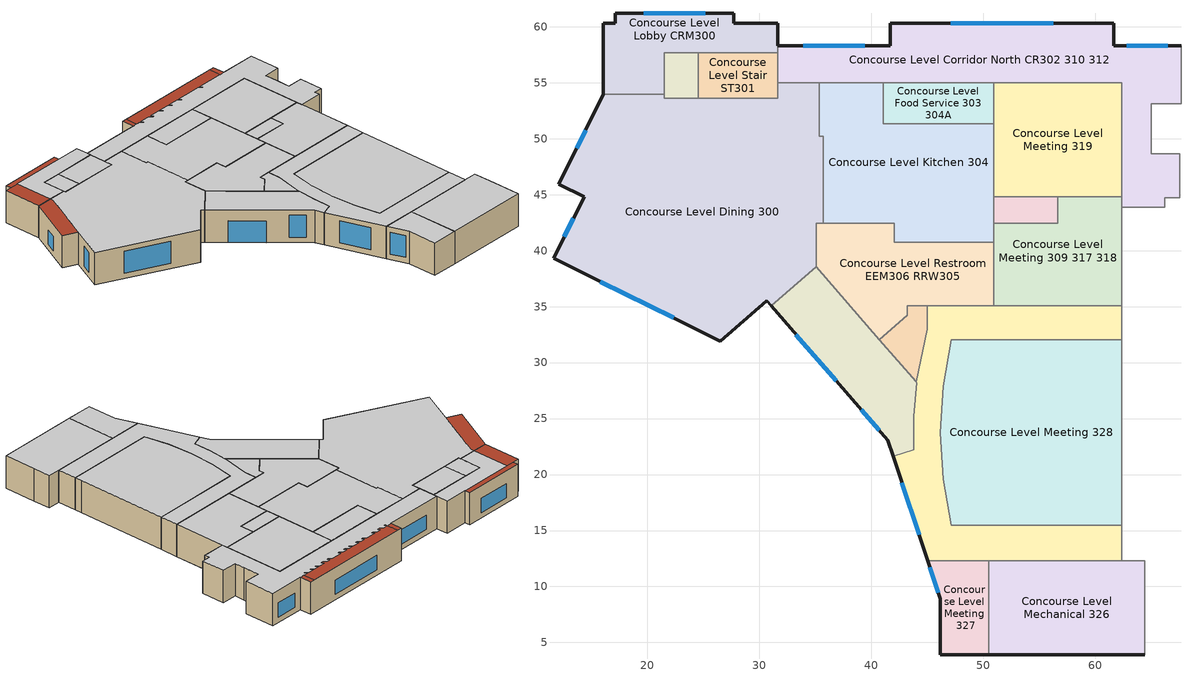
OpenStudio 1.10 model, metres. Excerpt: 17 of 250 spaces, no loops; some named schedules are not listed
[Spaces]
Concourse Level Meeting 327
 floor adiabatic (Interior Floor): 50.52,12.28 50.52,3.9 46.18,3.9 46.18,8.89 45.06,12.28 z13.69
 wall outside: 45.06,12.28 46.18,8.89 46.18,3.9 50.52,3.9 z13.69:19.18
 wall to Concourse Level Corridor CR329: 50.52,12.28 45.06,12.28 z13.69:19.18
 wall to Concourse Level Mechanical 326: 50.52,3.9 50.52,12.28 z13.69:19.18
 window (NE_Ops Proposed Glazing - U-0.42/SHGC-0.27/VLT-0.65): 45.24,11.74 46,9.43 z14.61:18.34
 ceiling adiabatic (Interior Ceiling): 50.52,3.9 50.52,12.28 45.06,12.28 46.18,8.89 46.18,3.9 z19.18
Concourse Level Mechanical 326
 floor adiabatic (Interior Floor): 64.45,12.28 64.45,3.9 50.52,3.9 50.52,12.28 z13.69
 wall outside: 50.52,3.9 64.45,3.9 z13.69:19.18
 wall to Concourse Level Corridor CR329: 62.38,12.28 50.52,12.28 z13.69:19.18
 wall to Concourse Level Lobby CR324: 64.45,9.4 64.45,12.28 62.38,12.28 z13.69:19.18
 wall to Concourse Level Electrical 325: 64.45,3.9 64.45,9.4 z13.69:19.18
 ceiling adiabatic (Interior Ceiling): 64.45,3.9 64.45,12.28 50.52,12.28 50.52,3.9 z19.18
Concourse Level Corridor CR329
 floor adiabatic (Interior Floor): 62.38,35.09 62.38,32.05 47.16,32.05 46.44,27.9 46.19,23.75 46.44,19.6 47.16,15.45 62.38,15.45 62.38,12.28 45.06,12.28 41.97,21.62 43.82,22.23 43.82,25.23 44.07,28.22 44.02,28.28 45.03,32.98 45.03,35.09 z13.69
 wall outside: 41.97,21.62 45.06,12.28 z13.69:19.18
 wall to Concourse Level Restroom EEM306 RRW305: 50.95,35.09 45.03,35.09 z13.69:19.18
 wall to Concourse Level Meeting 309 317 318: 62.38,35.09 50.95,35.09 z13.69:19.18
 wall to Concourse Level Corridor East: 62.38,32.05 62.38,35.09 z13.69:19.18
 wall to Concourse Level Meeting 328: 62.38,15.45 47.16,15.45 46.44,19.6 46.19,23.75 46.44,27.9 47.16,32.05 62.38,32.05 z13.69:19.18
 wall to Concourse Level Lobby CR324: 62.38,12.28 62.38,15.45 z13.69:19.18
 wall to Concourse Level Corridor Southwest: 44.02,28.28 44.07,28.22 43.82,25.23 43.82,22.23 41.97,21.62 z13.69:19.18
 wall to Concourse Level Corridor 307 308: 45.03,35.09 45.03,32.98 44.02,28.28 z13.69:19.18
 window (NE_Ops Proposed Glazing - U-0.42/SHGC-0.27/VLT-0.65): 42.75,19.26 44.28,14.63 z14.61:18.34
 ceiling adiabatic (Interior Ceiling): 62.38,12.28 62.38,15.45 47.16,15.45 46.44,19.6 46.19,23.75 46.44,27.9 47.16,32.05 62.38,32.05 62.38,35.09 45.03,35.09 45.03,32.98 44.02,28.28 44.07,28.22 43.82,25.23 43.82,22.23 41.97,21.62 45.06,12.28 z19.18
Concourse Level Meeting 328
 floor adiabatic (Interior Floor): 62.38,32.05 62.38,15.45 47.16,15.45 46.44,19.6 46.19,23.75 46.44,27.9 47.16,32.05 z13.69
 wall to Concourse Level Corridor East: 62.38,16.72 62.38,32.05 z13.69:19.18
 wall to Concourse Level Lobby CR324: 62.38,15.45 62.38,16.72 z13.69:19.18
 ceiling adiabatic (Interior Ceiling): 62.38,15.45 62.38,32.05 47.16,32.05 46.44,27.9 46.19,23.75 46.44,19.6 47.16,15.45 z19.18
Concourse Level Corridor Southwest
 floor adiabatic (Interior Floor): 35.09,38.56 44.07,28.22 43.82,25.23 43.82,22.23 41.97,21.62 41.5,23.04 31.06,35.06 z13.69
 wall outside: 31.06,35.06 41.5,23.04 41.97,21.62 z13.69:19.18
 wall to Concourse Level Restroom EEM306 RRW305: 40.74,32.06 35.09,38.56 z13.69:19.18
 wall to Concourse Level Corridor 307 308: 44.02,28.28 40.74,32.06 z13.69:19.18
 wall to Concourse Level Dining 300: 35.09,38.56 31.06,35.06 z13.69:19.18
 window (NE_Ops Proposed Glazing - U-0.42/SHGC-0.27/VLT-0.65): 39.1,25.8 40.7,23.96 z14.61:18.34
 window: 33.29,32.51 36.88,28.36 z13.69:17.35
 ceiling adiabatic (Interior Ceiling): 41.97,21.62 43.82,22.23 43.82,25.23 44.07,28.22 35.09,38.56 31.06,35.06 41.5,23.04 z19.18
Concourse Level Corridor 307 308
 floor adiabatic (Interior Floor): 45.03,35.09 45.03,32.98 44.02,28.28 40.74,32.06 43.24,34.24 43.24,35.09 z13.69
 wall to Concourse Level Restroom EEM306 RRW305: 45.03,35.09 43.24,35.09 43.24,34.24 40.74,32.06 z13.69:19.18
 ceiling adiabatic (Interior Ceiling): 44.02,28.28 45.03,32.98 45.03,35.09 43.24,35.09 43.24,34.24 40.74,32.06 z19.18
Concourse Level Dining 300
 floor adiabatic (Interior Floor): 35.38,54.99 35.38,50.21 35.73,50.21 35.73,42.43 35.09,42.43 35.09,38.56 31.06,35.06 30.68,35.51 26.54,31.92 11.62,39.3 14.35,44.81 12.1,45.93 16.08,53.96 21.52,53.96 21.52,53.62 31.65,53.62 31.65,54.99 z13.69
 wall outside: 16.08,53.96 12.1,45.93 14.35,44.81 11.62,39.3 26.54,31.92 30.68,35.51 31.06,35.06 z13.69:19.18
 wall to Concourse Level Lobby CRM300: 21.52,53.96 16.08,53.96 z13.69:19.18
 wall to Concourse Level Elevator EL01: 24.54,53.62 21.52,53.62 21.52,53.96 z13.69:19.18
 wall to Concourse Level Stair ST301: 31.65,54.99 31.65,53.62 24.54,53.62 z13.69:19.18
 wall to Concourse Level Corridor North CR302 310 312: 35.38,54.99 31.65,54.99 z13.69:19.18
 wall to Concourse Level Kitchen 304: 35.73,42.43 35.73,50.21 35.38,50.21 35.38,54.99 z13.69:19.18
 wall to Concourse Level Restroom EEM306 RRW305: 35.09,38.56 35.09,42.43 35.73,42.43 z13.69:19.18
 window (NE_Ops Proposed Glazing - U-0.42/SHGC-0.27/VLT-0.65): 13.4,42.88 12.58,41.24 z14.61:17.96; 14.5,50.77 13.69,49.13 z14.61:17.04; 15.8,37.23 22.36,33.99 z14.61:18.34
 ceiling adiabatic (Interior Ceiling): 26.54,31.92 30.68,35.51 31.06,35.06 35.09,38.56 35.09,42.43 35.73,42.43 35.73,50.21 35.38,50.21 35.38,54.99 31.65,54.99 31.65,53.62 21.52,53.62 21.52,53.96 18.58,53.96 18.58,53.35 11.62,39.3 z19.18
 roof outside: 14.35,44.81 18.58,53.35 18.58,53.96 16.08,53.96 12.1,45.93 z19.18
Concourse Level Restroom EEM306 RRW305
 floor adiabatic (Interior Floor): 42.07,42.43 42.07,40.76 50.95,40.76 50.95,35.09 43.24,35.09 43.24,34.24 40.74,32.06 35.09,38.56 35.09,42.43 z13.69
 wall to Concourse Level Kitchen 304: 50.95,40.76 42.07,40.76 42.07,42.43 35.73,42.43 z13.69:19.18
 wall to Concourse Level Meeting 309 317 318: 50.95,35.09 50.95,40.76 z13.69:19.18
 ceiling adiabatic (Interior Ceiling): 40.74,32.06 43.24,34.24 43.24,35.09 50.95,35.09 50.95,40.76 42.07,40.76 42.07,42.43 35.09,42.43 35.09,38.56 z19.18
Concourse Level Meeting 309 317 318
 floor adiabatic (Interior Floor): 62.38,44.81 62.38,35.09 50.95,35.09 50.95,42.44 56.65,42.44 56.65,44.81 z13.69
 wall to Concourse Level Storage 319A: 56.65,44.81 56.65,42.44 50.95,42.44 z13.69:19.18
 wall to Concourse Level Meeting 319: 62.38,44.81 56.65,44.81 z13.69:19.18
 wall to Concourse Level Corridor North CR302 310 312: 62.38,43.9 62.38,44.81 z13.69:19.18
 wall to Concourse Level Corridor East: 62.38,35.09 62.38,43.9 z13.69:19.18
 wall to Concourse Level Kitchen 304: 50.95,42.44 50.95,40.76 z13.69:19.18
 ceiling adiabatic (Interior Ceiling): 62.38,35.09 62.38,44.81 56.65,44.81 56.65,42.44 50.95,42.44 50.95,35.09 z19.18
Concourse Level Kitchen 304
 floor adiabatic (Interior Floor): 41.07,54.99 41.07,51.34 50.95,51.34 50.95,40.76 42.07,40.76 42.07,42.43 35.73,42.43 35.73,50.21 35.38,50.21 35.38,54.99 z13.69
 wall to Concourse Level Corridor North CR302 310 312: 41.07,54.99 35.38,54.99 z13.69:19.18
 wall to Concourse Level Food Service 303 304A: 50.95,51.34 41.07,51.34 41.07,54.99 z13.69:19.18
 wall to Concourse Level Meeting 319: 50.95,44.81 50.95,51.34 z13.69:19.18
 wall to Concourse Level Storage 319A: 50.95,42.44 50.95,44.81 z13.69:19.18
 ceiling adiabatic (Interior Ceiling): 50.95,40.76 50.95,51.34 41.07,51.34 41.07,54.99 35.38,54.99 35.38,50.21 35.73,50.21 35.73,42.43 42.07,42.43 42.07,40.76 z19.18
Concourse Level Storage 319A
 floor adiabatic (Interior Floor): 56.65,44.81 56.65,42.44 50.95,42.44 50.95,44.81 z13.69
 wall to Concourse Level Meeting 319: 56.65,44.81 50.95,44.81 z13.69:19.18
 ceiling adiabatic (Interior Ceiling): 56.65,42.44 56.65,44.81 50.95,44.81 50.95,42.44 z19.18
Concourse Level Corridor North CR302 310 312
 floor adiabatic (Interior Floor): 61.68,60.33 61.68,58.29 67.68,58.29 67.68,53.14 65.02,53.14 65.02,48.66 67.57,48.66 67.57,44.7 66.22,44.7 66.22,43.9 62.38,43.9 62.38,54.99 31.65,54.99 31.65,57.69 31.67,57.69 31.67,58.29 41.71,58.29 41.71,60.33 z13.69
 wall outside: 67.68,58.29 61.68,58.29 61.68,60.33 41.71,60.33 41.71,58.29 31.67,58.29 z13.69:19.18
 wall to Concourse Level Stair ST302: 67.57,44.7 67.57,48.66 z13.69:19.18
 wall to Concourse Level Meeting 314: 66.22,43.9 66.22,44.7 67.57,44.7 z13.69:19.18
 wall to Concourse Level Corridor East: 62.38,43.9 66.22,43.9 z13.69:19.18
 wall to Concourse Level Meeting 319: 50.95,54.99 62.38,54.99 62.38,44.81 z13.69:19.18
 wall to Concourse Level Food Service 303 304A: 41.07,54.99 50.95,54.99 z13.69:19.18
 wall to Concourse Level Stair ST301: 31.65,57.69 31.65,54.99 z13.69:19.18
 wall to Concourse Level Lobby CRM300: 31.67,58.29 31.67,57.69 31.65,57.69 z13.69:19.18
 wall to Concourse Level Lobby CR311: 67.68,53.14 67.68,58.29 z13.69:19.18
 wall to Concourse Level Elevator EL02AB 312: 65.02,50.44 65.02,53.14 67.68,53.14 z13.69:19.18
 wall to Concourse Level Electrical 313: 67.57,48.66 65.02,48.66 65.02,50.44 z13.69:19.18
 window (NE_Ops Proposed Glazing - U-0.42/SHGC-0.27/VLT-0.65): 66.51,58.29 62.85,58.29 / 39.44,58.29 33.95,58.29 / 56.27,60.33 47.12,60.33 z14.61:17.04
 ceiling adiabatic (Interior Ceiling): 66.22,43.9 66.22,44.7 67.57,44.7 67.57,48.66 65.02,48.66 65.02,53.14 67.68,53.14 67.68,58.29 31.67,58.29 31.67,57.69 31.65,57.69 31.65,54.99 62.38,54.99 62.38,43.9 z19.18
 roof outside: 42.51,58.29 42.51,60.33 41.71,60.33 41.71,58.29 z19.18; 60.87,57.86 60.87,60.33 42.51,60.33 42.51,57.86 z19.18; 61.68,58.29 61.68,60.33 60.87,60.33 60.87,58.29 z19.18
Concourse Level Meeting 319
 floor adiabatic (Interior Floor): 62.38,54.99 62.38,44.81 50.95,44.81 50.95,54.99 z13.69
 wall to Concourse Level Food Service 303 304A: 50.95,54.99 50.95,51.34 z13.69:19.18
 ceiling adiabatic (Interior Ceiling): 62.38,44.81 62.38,54.99 50.95,54.99 50.95,44.81 z19.18
Concourse Level Food Service 303 304A
 floor adiabatic (Interior Floor): 50.95,54.99 50.95,51.34 41.07,51.34 41.07,54.99 z13.69
 ceiling adiabatic (Interior Ceiling): 50.95,51.34 50.95,54.99 41.07,54.99 41.07,51.34 z19.18
Concourse Level Elevator EL01
 floor adiabatic (Interior Floor): 24.54,57.69 24.54,53.62 21.52,53.62 21.52,57.69 z13.69
 wall to Concourse Level Lobby CRM300: 24.54,57.69 21.52,57.69 21.52,53.96 z13.69:19.18
 wall to Concourse Level Stair ST301: 24.54,53.62 24.54,57.69 z13.69:19.18
 ceiling adiabatic (Interior Ceiling): 24.54,53.62 24.54,57.69 21.52,57.69 21.52,53.62 z19.18
Concourse Level Stair ST301
 floor adiabatic (Interior Floor): 31.65,57.69 31.65,53.62 24.54,53.62 24.54,57.69 z13.69
 wall to Concourse Level Lobby CRM300: 31.65,57.69 24.54,57.69 z13.69:19.18
 ceiling adiabatic (Interior Ceiling): 31.65,53.62 31.65,57.69 24.54,57.69 24.54,53.62 z19.18
Concourse Level Lobby CRM300
 floor adiabatic (Interior Floor): 27.74,61.21 27.74,60.33 31.67,60.33 31.67,57.69 21.52,57.69 21.52,53.96 16.08,53.96 16.08,60.33 17.15,60.33 17.15,61.21 z13.69
 wall outside: 31.67,58.29 31.67,60.33 27.74,60.33 27.74,61.21 17.15,61.21 17.15,60.33 16.08,60.33 16.08,53.96 z13.69:19.18
 window (NE_Ops Proposed Glazing - U-0.42/SHGC-0.27/VLT-0.65): 25.19,61.21 19.7,61.21 z14.61:17.04
 ceiling adiabatic (Interior Ceiling): 21.52,53.96 21.52,57.69 31.67,57.69 31.67,60.33 18.58,60.33 18.58,53.96 z19.18
 roof outside: 27.74,60.33 27.74,61.21 17.15,61.21 17.15,60.33 z19.18; 18.58,53.96 18.58,60.33 16.08,60.33 16.08,53.96 z19.18
[Building]
NE_Ops: Default Construction Set=90.1-2007 - CZ5 - Office
[ClimateZones]
Climate Zone Institution Name 1=ASHRAE; Climate Zone Document Name 1=ANSI/ASHRAE Standard 169; Climate Zone Document Year 1=2006; Climate Zone Value 1=5B; Climate Zone Institution Name 2=CEC; Climate Zone Document Name 2=California Climate Zone Descriptions; Climate Zone Document Year 2=1995
[Site]
Broomfield Jeffco  Boulder   S: Latitude {deg}=40.13; Longitude {deg}=-105.24; Time Zone {hr}=-7; Elevation {m}=1689
[SizingPeriod:DesignDay] Barometric Pressure {Pa}=83011; Sky Clearness=0; Rain Indicator=0; Snow Indicator=0; Day of Month=21; Daylight Saving Time Indicator=0; Dry-Bulb Temperature Range Modifier Type=DefaultMultipliers
Name | Maximum Dry-Bulb Temperature {C} | Daily Dry-Bulb Temperature Range {deltaC} | Humidity Indicating Conditions at Maximum Dry-Bulb {BasedOnField A3} | Wind Speed {m/s} | Wind Direction {deg} | Month | Day Type | Humidity Indicating Type | Solar Model Indicator | ASHRAE Taub | ASHRAE Taud
Denver Intl Ap Ann Htg Wind 99.6% Condns WS=>MCDB | 1.8 | 0 | 1.8 | 14.1 | 160 | 12 | WinterDesignDay | Wetbulb | ASHRAEClearSky
Denver Intl Ap Ann Clg .4% Condns Enth=>MDB | 27 | 15.2 | 58300 | 4.2 | 80 | 7 | SummerDesignDay | Enthalpy | ASHRAETau | 0.424 | 2.012
Denver Intl Ap Ann Htg 99.6% Condns DB | -17.4 | 0 | -17.4 | 3.3 | 160 | 12 | WinterDesignDay | Wetbulb | ASHRAEClearSky
Denver Intl Ap Ann Clg .4% Condns WB=>MDB | 27.3 | 15.2 | 18.3 | 4.2 | 80 | 7 | SummerDesignDay | Wetbulb | ASHRAETau | 0.424 | 2.012
[Construction]
ExtSlabCarpet 4in ClimateZone 1-8: MAT-CC05 4 HW CONCRETE, CP02 CARPET PAD
Interior Floor: F16 Acoustic tile, F05 Ceiling air space resistance, M11 100mm lightweight concrete
Interior Wall: G01a 19mm gypsum board, F04 Wall air space resistance, G01a 19mm gypsum board
Interior Ceiling: M11 100mm lightweight concrete, F05 Ceiling air space resistance, F16 Acoustic tile
Exterior Door: F08 Metal surface, I01 25mm insulation board
Interior Window: Clear 3mm
Interior Door; Interior Partition: G05 25mm wood
ASHRAE 90.1-2007 ExtWindow Metal ClimateZone 4-6: Fixed Window 3.12/0.40/0.31
NE_Ops Proposed Exterior Wall: Sandstone - 5 in. - 120 lb/ft3, Polyiso Foil-Faced Rigid Insulation - 2 in., Gypsum Board - 5/8 in., Steel-Framed - 6 in. Studs - 16 in. OC - R-21 Cavity Insulation, Gypsum Board - 5/8 in.
NE_Ops Proposed Glazing - U-0.42/SHGC-0.27/VLT-0.65: NE_Ops Proposed Glazing - U-0.42/SHGC-0.27/VLT-0.65
90.1-2007 Nonres 5B Window Metal framing entrance door: Theoretical Glass [185]
ASHRAE 90.1-2007 Floor SteelJoist ClimateZone 5: ASHRAE 90.1-2007 CZ 5 Exposed Floor Insulation, 8IN CONCRETE HW RefBldg, CP02 CARPET PAD
NE_Ops Proposed Roof: Roof Membrane, MAT-CC05 3 HW CONCRETE, Polyiso Rigid Insulation - 6 in., MAT-CC05 4 HW CONCRETE, Metal Decking
[Material]
Name | Roughness | Thickness {m} | Conductivity {W/m-K} | Density {kg/m3} | Specific Heat {J/kg-K} | Thermal Absorptance | Solar Absorptance | Visible Absorptance
MAT-CC05 4 HW CONCRETE | Rough | 0.1016 | 1.311 | 2240 | 836.8 | 0.9 | 0.85 | 0.85
Roof Membrane | VeryRough | 0.0095 | 0.16 | 1121.29 | 1460 | 0.9 | 0.7 | 0.7
Metal Decking | MediumSmooth | 0.0015 | 45.006 | 7680 | 418.4 | 0.9 | 0.6 | 0.6
F16 Acoustic tile | MediumSmooth | 0.0191 | 0.06 | 368 | 590 | 0.9 | 0.3 | 0.3
M11 100mm lightweight concrete | MediumRough | 0.1016 | 0.53 | 1280 | 840 | 0.9 | 0.5 | 0.5
G01a 19mm gypsum board | MediumSmooth | 0.019 | 0.16 | 800 | 1090 | 0.9 | 0.4 | 0.4
F08 Metal surface | Smooth | 0.0008 | 45.28 | 7824 | 500 | 0.9 | 0.7 | 0.7
I01 25mm insulation board | MediumRough | 0.0254 | 0.03 | 43 | 1210 | 0.9 | 0.6 | 0.6
G05 25mm wood | MediumSmooth | 0.0254 | 0.15 | 608 | 1630 | 0.9 | 0.5 | 0.5
8IN CONCRETE HW RefBldg | Rough | 0.2032 | 1.311 | 2240 | 836.8 | 0.9 | 0.7 | 0.7
Steel-Framed - 6 in. Studs - 16 in. OC - R-21 Cavity Insulation | Smooth | 0.1524 | 0.117196 | 69.5201 | 628.02
Gypsum Board - 5/8 in. | MediumSmooth | 0.015875 | 0.16 | 800 | 1090
MAT-CC05 3 HW CONCRETE | Rough | 0.0762 | 1.311 | 2240 | 836.8 | 0.9 | 0.85 | 0.85
Sandstone - 5 in. - 120 lb/ft3 | MediumRough | 0.127 | 1.9 | 1922.22 | 790
[Material:NoMass] Thermal Absorptance=0.9
Name | Roughness | Thermal Resistance {m2-K/W} | Solar Absorptance | Visible Absorptance
CP02 CARPET PAD | Smooth | 0.1 | 0.8 | 0.8
ASHRAE 90.1-2007 CZ 5 Exposed Floor Insulation | MediumRough | 4.38514 | 0.7 | 0.7
[Material:AirGap]
Name | Thermal Resistance {m2-K/W}
F05 Ceiling air space resistance | 0.18
F04 Wall air space resistance | 0.15
Polyiso Rigid Insulation - 6 in. | 6.16386
Polyiso Foil-Faced Rigid Insulation - 2 in. | 2.24717
[WindowMaterial:Glazing] Optical Data Type=SpectralAverage; Thickness {m}=0.003; Infrared Transmittance at Normal Incidence=0
Name | Solar Transmittance at Normal Incidence | Front Side Solar Reflectance at Normal Incidence | Back Side Solar Reflectance at Normal Incidence | Visible Transmittance at Normal Incidence | Front Side Visible Reflectance at Normal Incidence | Back Side Visible Reflectance at Normal Incidence | Front Side Infrared Hemispherical Emissivity | Back Side Infrared Hemispherical Emissivity | Conductivity {W/m-K} | Dirt Correction Factor for Solar and Visible Transmittance | Solar Diffusing
Clear 3mm | 0.837 | 0.075 | 0 | 0.898 | 0.081 | 0 | 0.84 | 0.84 | 0.9 | 1 | No
Theoretical Glass [185] | 0.39034 | 0.55966 | 0.55966 | 0.507883 | 0.442117 | 0.442117 | 0.9 | 0.9 | 0.0457051
[WindowMaterial:SimpleGlazingSystem]
Name | U-Factor {W/m2-K} | Solar Heat Gain Coefficient | Visible Transmittance
Fixed Window 3.12/0.40/0.31 | 3.12304 | 0.4 | 0.31
NE_Ops Proposed Glazing - U-0.42/SHGC-0.27/VLT-0.65 | 2.38487 | 0.27 | 0.65
[DefaultConstructionSet]
90.1-2007 - CZ5 - Office: Default Exterior Surface Constructions=Default Surface Constructions 34; Default Interior Surface Constructions=Default Surface Constructions 35; Default Ground Contact Surface Constructions=Default Surface Constructions 36; Default Exterior SubSurface Constructions=Default Sub Surface Constructions 23; Default Interior SubSurface Constructions=Default Sub Surface Constructions 24; Interior Partition Construction=Interior Partition
[DefaultSurfaceConstructions]
Name | Floor Construction | Wall Construction | Roof Ceiling Construction
Default Surface Constructions 34 | ASHRAE 90.1-2007 Floor SteelJoist ClimateZone 5 | NE_Ops Proposed Exterior Wall | NE_Ops Proposed Roof
Default Surface Constructions 35 | Interior Floor | Interior Wall | Interior Ceiling
Default Surface Constructions 36 | ExtSlabCarpet 4in ClimateZone 1-8 | ExtSlabCarpet 4in ClimateZone 1-8 | ExtSlabCarpet 4in ClimateZone 1-8
[DefaultSubSurfaceConstructions]
Name | Fixed Window Construction | Operable Window Construction | Door Construction | Glass Door Construction | Skylight Construction | Tubular Daylight Dome Construction | Tubular Daylight Diffuser Construction
Default Sub Surface Constructions 23 | ASHRAE 90.1-2007 ExtWindow Metal ClimateZone 4-6 | ASHRAE 90.1-2007 ExtWindow Metal ClimateZone 4-6 | Exterior Door | 90.1-2007 Nonres 5B Window Metal framing entrance door | ASHRAE 90.1-2007 ExtWindow Metal ClimateZone 4-6 | Interior Window | Interior Window
Default Sub Surface Constructions 24 | Interior Window | Interior Window | Interior Door
[BuildingStory]
Concourse Level: Nominal Z Coordinate {m}=0; Nominal Floor to Floor Height {m}=5.4864
[Space] Building Story=Concourse Level
Name | Space Type | Thermal Zone
Concourse Level Meeting 327 | 90.1-2007 - NE_Ops - UnoccOffFlr3 - Meeting - AHU-3-01 | Concourse Level Meeting 327 Zone
Concourse Level Mechanical 326 | 90.1-2007 - NE_Ops - AlwaysOn - MechRoom - NoVentilation | Concourse Level Mechanical 326 Zone
Concourse Level Corridor CR329; Concourse Level Corridor 307 308 | 90.1-2007 - NE_Ops - UnoccOffFlr3 - Corridor - AHU-3-01 | Concourse Level Corridor CR329 Zone
Concourse Level Meeting 328 | 90.1-2007 - NE_Ops - UnoccOffFlr3 - Meeting - AHU-3-01 | Concourse Level Meeting 328 Zone
Concourse Level Corridor Southwest | 90.1-2007 - NE_Ops - FullOffOther - Corridor - Concourse Level Lounge 300 RRW305 RRM306 | Concourse Level Lounge 300 RRW305 RRM306 Zone
Concourse Level Dining 300 | 90.1-2007 - NE_Ops - FullOffOther - Dining - Concourse Level Lounge 300 RRW305 RRM306 | Concourse Level Lounge 300 RRW305 RRM306 Zone
Concourse Level Restroom EEM306 RRW305 | 90.1-2007 - NE_Ops - FullOffOther - Restroom - Concourse Level Lounge 300 RRW305 RRM306 | Concourse Level Lounge 300 RRW305 RRM306 Zone
Concourse Level Meeting 309 317 318 | 90.1-2007 - NE_Ops - UnoccOffFlr3 - Meeting - AHU-3-01 | Concourse Level Meeting 309 317 318 Zone
Concourse Level Kitchen 304 | 90.1-2007 - NE_Ops - FullOffOther - Kitchen - AHU-3-01 | Concourse Level Kitchen 304 Zone
Concourse Level Storage 319A | 90.1-2007 - NE_Ops - UnoccOffFlr3 - Storage - AHU-3-01 | Concourse Level Meeting 319-A Zone
Concourse Level Corridor North CR302 310 312 | 90.1-2007 - NE_Ops - UnoccOffFlr3 - Corridor - AHU-3-01 | Concourse Level Corridor North CR302 310 312 313 Zone
Concourse Level Meeting 319 | 90.1-2007 - NE_Ops - UnoccOffFlr3 - Meeting - AHU-3-01 | Concourse Level Meeting 319-A Zone
Concourse Level Food Service 303 304A | 90.1-2007 - NE_Ops - FullOffOther - Dining - AHU-3-01 | Concourse Level Food Service 303 304A Zone
Concourse Level Elevator EL01 |  | Concourse Level Elevator EL01 Zone
Concourse Level Stair ST301 | 90.1-2007 - NE_Ops - AlwaysOn - Stair - NoVentilation | Concourse Level Stair ST301 Zone
Concourse Level Lobby CRM300 | 90.1-2007 - NE_Ops - FullOffOther - Lobby - NoVentilation | Concourse Level Lobby CRM300 Zone
[ThermalZone] Use Ideal Air Loads=No
Name | Multiplier | Thermostat
Concourse Level Meeting 319-A Zone | 1 | Concourse Level Meeting 319-A Thermostat
Concourse Level Lounge 300 RRW305 RRM306 Zone |  | Concourse Level Lounge 300 RRW305 RRM306 Thermostat
Concourse Level Corridor CR329 Zone |  | Concourse Level Corridor CR329 Thermostat
Concourse Level Corridor North CR302 310 312 313 Zone | 1 | Concourse Level Corridor North CR302 310 312 313 Thermostat
Concourse Level Meeting 328 Zone |  | Concourse Level Meeting 328 Thermostat
Concourse Level Lobby CRM300 Zone |  | Concourse Level Lobby CRM300 Thermostat
Concourse Level Mechanical 326 Zone |  | Concourse Level Mechanical 326 Thermostat
Concourse Level Stair ST301 Zone |  | Concourse Level Stair ST301 Thermostat
Concourse Level Meeting 309 317 318 Zone |  | Concourse Level Meeting 309 317 318 Thermostat
Concourse Level Food Service 303 304A Zone |  | Concourse Level Food Service 303 304A Thermostat
Concourse Level Elevator EL01 Zone
Concourse Level Kitchen 304 Zone |  | Concourse Level Kitchen 304 Thermostat
Concourse Level Meeting 327 Zone |  | Concourse Level Meeting 327 Thermostat
[People:Definition] Number of People Calculation Method=People/Area; Fraction Radiant=0.3
Name | People per Space Floor Area {person/m2}
90.1-2007 - FullSrvRest - Dining People Definition | 0.721182
90.1-2007 - FullSrvRest - Kitchen People Definition | 0.0538196
90.1-2007 - Office - Conference People Definition | 0.538196
90.1-2007 - Office - Corridor People Definition | 0.0107639
90.1-2007 - Office - Restroom People Definition | 0.107639
[ElectricEquipment:Definition] Design Level Calculation Method=Watts/Area
Name | Watts per Space Floor Area {W/m2} | Watts per Person {W/person} | Fraction Lost
90.1-2007 - FullSrvRest - Dining Electric Equipment Definition | 5.38196 | 0
90.1-2007 - FullSrvRest - Kitchen Electric Equipment Definition | 80.7293 | 0 | 0.6
90.1-2007 - Office - Conference Electric Equipment Definition | 5.38196
90.1-2007 - Noresco - Corridor Electric Equipment Definition; 90.1-2007 - Noresco - MechRoom Electric Equipment Definition | 0
90.1-2007 - Noresco - Restroom Electric Equipment Definition | 0 | 0
[GasEquipment:Definition]
90.1-2007 - FullSrvRest - Kitchen Gas Equipment Definition: Design Level Calculation Method=Watts/Area; Watts per Space Floor Area {W/m2}=867.512; Watts per Person {W/Person}=0; Fraction Lost=0.8
[DefaultScheduleSet]
Name | Number of People Schedule | People Activity Level Schedule | Lighting Schedule | Electric Equipment Schedule | Gas Equipment Schedule | Infiltration Schedule
90.1-2007 - NE_Ops - AlwaysOn - MechRoom Schedule Set | NE_Ops MechRoom Occupancy Schedule | NE_Ops AlwaysOn IT_Room Activity Schedule | NE_Ops MechRoom Lighting Schedule | NE_Ops MechRoom Equipment Schedule | NE_Ops MechRoom Equipment Schedule | NE_Ops AlwaysOn Infiltration Schedule
90.1-2007 - NE_Ops - FullOffOther - Restroom Schedule Set; 90.1-2007 - NE_Ops - FullOffOther - Lobby Schedule Set | NE_Ops FullOffOther OpenOffice Occupancy Schedule | NE_Ops FullOffOther OpenOffice Activity Schedule | NE_Ops FullOffOther OpenOffice Lighting Schedule | NE_Ops FullOffOther OpenOffice Equipment Schedule | NE_Ops FullOffOther OpenOffice Equipment Schedule | NE_Ops FullOffOther Infiltration Schedule
90.1-2007 - NE_Ops - UnoccOffFlr3 - Meeting Schedule Set | NE_Ops UnoccOffFlr3 Meeting Occupancy Schedule | NE_Ops UnoccOffFlr3 ClosedOffice Activity Schedule | NE_Ops UnoccOffFlr3 Meeting Lighting Schedule | NE_Ops UnoccOffFlr3 Meeting Equipment Schedule | NE_Ops UnoccOffFlr3 Meeting Equipment Schedule | NE_Ops UnoccOffFlr3 Infiltration Schedule
90.1-2007 - NE_Ops - FullOffOther - Dining Schedule Set | NE_Ops FullOffOther Dining Occupancy Schedule | NE_Ops FullOffOther Dining Activity Schedule | NE_Ops FullOffOther Dining Lighting Schedule | NE_Ops FullOffOther Dining Equipment Schedule | NE_Ops FullOffOther Dining Equipment Schedule | NE_Ops FullOffOther Infiltration Schedule
90.1-2007 - NE_Ops - UnoccOffFlr3 - Storage Schedule Set | NE_Ops UnoccOffFlr3 ClosedOffice Occupancy Schedule | NE_Ops UnoccOffFlr3 ClosedOffice Activity Schedule | NE_Ops UnoccOffFlr3 ClosedOffice Lighting Schedule | NE_Ops UnoccOffFlr3 ClosedOffice Equipment Schedule | NE_Ops UnoccOffFlr3 ClosedOffice Equipment Schedule | NE_Ops UnoccOffFlr3 Infiltration Schedule
90.1-2007 - NE_Ops - FullOffOther - Corridor Schedule Set | NE_Ops FullOffOther Corridor Occupancy Schedule | NE_Ops FullOffOther OpenOffice Activity Schedule | NE_Ops FullOffOther Corridor Lighting Schedule | NE_Ops FullOffOther Corridor Equipment Schedule | NE_Ops FullOffOther Corridor Equipment Schedule | NE_Ops FullOffOther Infiltration Schedule
90.1-2007 - NE_Ops - UnoccOffFlr3 - Corridor Schedule Set | NE_Ops UnoccOffFlr3 Corridor Occupancy Schedule | NE_Ops UnoccOffFlr3 ClosedOffice Activity Schedule | NE_Ops UnoccOffFlr3 Corridor Lighting Schedule | NE_Ops UnoccOffFlr3 Corridor Equipment Schedule | NE_Ops UnoccOffFlr3 Corridor Equipment Schedule | NE_Ops UnoccOffFlr3 Infiltration Schedule
90.1-2007 - NE_Ops - AlwaysOn - Stair Schedule Set | NE_Ops Stair Occupancy Schedule | NE_Ops AlwaysOn IT_Room Activity Schedule | NE_Ops Stair Lighting Schedule | NE_Ops Stair Equipment Schedule | NE_Ops Stair Equipment Schedule | NE_Ops AlwaysOn Infiltration Schedule
90.1-2007 - NE_Ops - FullOffOther - Kitchen Schedule Set | NE_Ops FullOffOther Kitchen Occupancy Schedule | NE_Ops FullOffOther Kitchen Activity Schedule | NE_Ops FullOffOther Kitchen Lighting Schedule | NE_Ops FullOffOther Kitchen Equipment Schedule | NE_Ops FullOffOther Kitchen Equipment Schedule | NE_Ops FullOffOther Infiltration Schedule
[SpaceType]
Name | Default Schedule Set | Design Specification Outdoor Air Object | Standards Building Type | Standards Space Type
90.1-2007 - NE_Ops - FullOffOther - Dining - AHU-3-01 | 90.1-2007 - NE_Ops - FullOffOther - Dining Schedule Set | 90.1-2007 - FullSrvRest - Dining Ventilation - AHU-3-01 | FullServiceRestaurant | Dining
90.1-2007 - NE_Ops - UnoccOffFlr3 - Meeting - AHU-3-01 | 90.1-2007 - NE_Ops - UnoccOffFlr3 - Meeting Schedule Set | 90.1-2007 - Office - Conference Ventilation - AHU-3-01 | Office | Conference
90.1-2007 - NE_Ops - UnoccOffFlr3 - Corridor - AHU-3-01 | 90.1-2007 - NE_Ops - UnoccOffFlr3 - Corridor Schedule Set | 90.1-2007 - Office - Corridor Ventilation - AHU-3-01 | Office | Corridor
90.1-2007 - NE_Ops - FullOffOther - Kitchen - AHU-3-01 | 90.1-2007 - NE_Ops - FullOffOther - Kitchen Schedule Set | 90.1-2007 - FullSrvRest - Kitchen Ventilation - AHU-3-01 | FullServiceRestaurant | Kitchen
90.1-2007 - NE_Ops - UnoccOffFlr3 - Storage - AHU-3-01 | 90.1-2007 - NE_Ops - UnoccOffFlr3 - Storage Schedule Set | 90.1-2007 - Office - Storage Ventilation - AHU-3-01 | Office | Storage
90.1-2007 - NE_Ops - AlwaysOn - MechRoom - NoVentilation | 90.1-2007 - NE_Ops - AlwaysOn - MechRoom Schedule Set | 90.1-2007 - Office - Elec/MechRoom Ventilation - NoVentilation | Office | Elec/MechRoom
90.1-2007 - NE_Ops - AlwaysOn - Stair - NoVentilation | 90.1-2007 - NE_Ops - AlwaysOn - Stair Schedule Set | 90.1-2007 - Office - Stair Ventilation - NoVentilation | Office | Stair
90.1-2007 - NE_Ops - FullOffOther - Lobby - NoVentilation | 90.1-2007 - NE_Ops - FullOffOther - Lobby Schedule Set | 90.1-2007 - Office - Corridor Ventilation - NoVentilation 1 | Office | Lobby
90.1-2007 - NE_Ops - FullOffOther - Corridor - Concourse Level Lounge 300 RRW305 RRM306 | 90.1-2007 - NE_Ops - FullOffOther - Corridor Schedule Set | 90.1-2007 - Office - Corridor Ventilation - Concourse Level Lounge 300 RRW305 RRM306 | Office | Corridor
90.1-2007 - NE_Ops - FullOffOther - Dining - Concourse Level Lounge 300 RRW305 RRM306 | 90.1-2007 - NE_Ops - FullOffOther - Dining Schedule Set | 90.1-2007 - FullSrvRest - Dining Ventilation - Concourse Level Lounge 300 RRW305 RRM306 | FullServiceRestaurant | Dining
90.1-2007 - NE_Ops - FullOffOther - Restroom - Concourse Level Lounge 300 RRW305 RRM306 | 90.1-2007 - NE_Ops - FullOffOther - Restroom Schedule Set | 90.1-2007 - Office - Restroom Ventilation - Concourse Level Lounge 300 RRW305 RRM306 | Office | Restroom
[People]
Name | People Definition | Space or SpaceType
90.1-2007 - FullSrvRest - Dining People 2 | 90.1-2007 - FullSrvRest - Dining People Definition | 90.1-2007 - NE_Ops - FullOffOther - Dining - AHU-3-01
90.1-2007 - Office - Conference People 8 | 90.1-2007 - Office - Conference People Definition | 90.1-2007 - NE_Ops - UnoccOffFlr3 - Meeting - AHU-3-01
90.1-2007 - Office - Corridor People 18 | 90.1-2007 - Office - Corridor People Definition | 90.1-2007 - NE_Ops - UnoccOffFlr3 - Corridor - AHU-3-01
90.1-2007 - FullSrvRest - Kitchen People 2 | 90.1-2007 - FullSrvRest - Kitchen People Definition | 90.1-2007 - NE_Ops - FullOffOther - Kitchen - AHU-3-01
90.1-2007 - Office - Corridor People 23 | 90.1-2007 - Office - Corridor People Definition | 90.1-2007 - NE_Ops - FullOffOther - Lobby - NoVentilation
90.1-2007 - Office - Corridor People 24 | 90.1-2007 - Office - Corridor People Definition | 90.1-2007 - NE_Ops - FullOffOther - Corridor - Concourse Level Lounge 300 RRW305 RRM306
90.1-2007 - FullSrvRest - Dining People 3 | 90.1-2007 - FullSrvRest - Dining People Definition | 90.1-2007 - NE_Ops - FullOffOther - Dining - Concourse Level Lounge 300 RRW305 RRM306
90.1-2007 - Office - Restroom People 12 | 90.1-2007 - Office - Restroom People Definition | 90.1-2007 - NE_Ops - FullOffOther - Restroom - Concourse Level Lounge 300 RRW305 RRM306
[Lights]
Name | Lights Definition | Space or SpaceType
90.1-2007 - FullSrvRest - Dining Lights 2 | 90.1-2007 - NE_Ops - FullOffOther - Dining - AHU-3-01 AppG ALC Lights Definition | 90.1-2007 - NE_Ops - FullOffOther - Dining - AHU-3-01
90.1-2007 - Office - Conference Lights 8 | 90.1-2007 - Office - Conference Lights Definition - Meeting Proposed | 90.1-2007 - NE_Ops - UnoccOffFlr3 - Meeting - AHU-3-01
90.1-2007 - Office - Corridor Lights 18 | 90.1-2007 - NE_Ops - UnoccOffFlr3 - Corridor - AHU-3-01 AppG ALC Lights Definition | 90.1-2007 - NE_Ops - UnoccOffFlr3 - Corridor - AHU-3-01
90.1-2007 - FullSrvRest - Kitchen Lights 2 | 90.1-2007 - NE_Ops - FullOffOther - Kitchen - AHU-3-01 AppG ALC Lights Definition | 90.1-2007 - NE_Ops - FullOffOther - Kitchen - AHU-3-01
90.1-2007 - Office - Storage Lights 7 | 90.1-2007 - NE_Ops - UnoccOffFlr3 - Storage - AHU-3-01 AppG ALC Lights Definition | 90.1-2007 - NE_Ops - UnoccOffFlr3 - Storage - AHU-3-01
90.1-2007 - Office - Elec/MechRoom Lights 15 | 90.1-2007 - Office - Elec/MechRoom Lights Definition - MechRoom Proposed | 90.1-2007 - NE_Ops - AlwaysOn - MechRoom - NoVentilation
90.1-2007 - Office - Stair Lights 2 | 90.1-2007 - Office - Stair Lights Definition - Proposed | 90.1-2007 - NE_Ops - AlwaysOn - Stair - NoVentilation
90.1-2007 - Office - Corridor Lights 23 | 90.1-2007 - NE_Ops - FullOffOther - Lobby - NoVentilation AppG ALC Lights Definition | 90.1-2007 - NE_Ops - FullOffOther - Lobby - NoVentilation
90.1-2007 - Office - Corridor Lights 24 | 90.1-2007 - NE_Ops - FullOffOther - Corridor - Concourse Level Lounge 300 RRW305 RRM306 AppG ALC Lights Definition | 90.1-2007 - NE_Ops - FullOffOther - Corridor - Concourse Level Lounge 300 RRW305 RRM306
90.1-2007 - FullSrvRest - Dining Lights 3 | 90.1-2007 - CU - Dining Lights Definition - Proposed | 90.1-2007 - NE_Ops - FullOffOther - Dining - Concourse Level Lounge 300 RRW305 RRM306
90.1-2007 - Office - Restroom Lights 12 | 90.1-2007 - NE_Ops - FullOffOther - Restroom - Concourse Level Lounge 300 RRW305 RRM306 AppG ALC Lights Definition | 90.1-2007 - NE_Ops - FullOffOther - Restroom - Concourse Level Lounge 300 RRW305 RRM306
[ElectricEquipment]
Name | Electric Equipment Definition | Space or SpaceType
90.1-2007 - FullSrvRest - Dining Electric Equipment 2 | 90.1-2007 - FullSrvRest - Dining Electric Equipment Definition | 90.1-2007 - NE_Ops - FullOffOther - Dining - AHU-3-01
90.1-2007 - Office - Conference Electric Equipment 8 | 90.1-2007 - Office - Conference Electric Equipment Definition | 90.1-2007 - NE_Ops - UnoccOffFlr3 - Meeting - AHU-3-01
90.1-2007 - Office - Corridor Electric Equipment 18 | 90.1-2007 - Noresco - Corridor Electric Equipment Definition | 90.1-2007 - NE_Ops - UnoccOffFlr3 - Corridor - AHU-3-01
90.1-2007 - FullSrvRest - Kitchen Electric Equipment 2 | 90.1-2007 - FullSrvRest - Kitchen Electric Equipment Definition | 90.1-2007 - NE_Ops - FullOffOther - Kitchen - AHU-3-01
90.1-2007 - Office - Elec/MechRoom Electric Equipment 15 | 90.1-2007 - Noresco - MechRoom Electric Equipment Definition | 90.1-2007 - NE_Ops - AlwaysOn - MechRoom - NoVentilation
90.1-2007 - Office - Corridor Electric Equipment 23 | 90.1-2007 - Noresco - Corridor Electric Equipment Definition | 90.1-2007 - NE_Ops - FullOffOther - Lobby - NoVentilation
90.1-2007 - Office - Corridor Electric Equipment 24 | 90.1-2007 - Noresco - Corridor Electric Equipment Definition | 90.1-2007 - NE_Ops - FullOffOther - Corridor - Concourse Level Lounge 300 RRW305 RRM306
90.1-2007 - FullSrvRest - Dining Electric Equipment 3 | 90.1-2007 - FullSrvRest - Dining Electric Equipment Definition | 90.1-2007 - NE_Ops - FullOffOther - Dining - Concourse Level Lounge 300 RRW305 RRM306
90.1-2007 - Office - Restroom Electric Equipment 12 | 90.1-2007 - Noresco - Restroom Electric Equipment Definition | 90.1-2007 - NE_Ops - FullOffOther - Restroom - Concourse Level Lounge 300 RRW305 RRM306
[SpaceInfiltration:DesignFlowRate] Design Flow Rate Calculation Method=Flow/ExteriorArea; Flow per Exterior Surface Area {m3/s-m2}=0.000226568
Name | Space or SpaceType | Air Changes per Hour {1/hr} | Constant Term Coefficient
90.1-2007 - FullSrvRest - Dining Infiltration 2 | 90.1-2007 - NE_Ops - FullOffOther - Dining - AHU-3-01
90.1-2007 - Office - Meeting Infiltration 3 | 90.1-2007 - NE_Ops - UnoccOffFlr3 - Meeting - AHU-3-01
90.1-2007 - Office - Corridor Infiltration 7 | 90.1-2007 - NE_Ops - UnoccOffFlr3 - Corridor - AHU-3-01 | 0 | 1
90.1-2007 - FullSrvRest - Kitchen Infiltration 2 | 90.1-2007 - NE_Ops - FullOffOther - Kitchen - AHU-3-01
90.1-2007 - Office - Storage Infiltration 7 | 90.1-2007 - NE_Ops - UnoccOffFlr3 - Storage - AHU-3-01
90.1-2007 - Office - MechRoom Infiltration 6 | 90.1-2007 - NE_Ops - AlwaysOn - MechRoom - NoVentilation
90.1-2007 - Office - Stair Infiltration 2 | 90.1-2007 - NE_Ops - AlwaysOn - Stair - NoVentilation
90.1-2007 - Office - Lobby Infiltration 9 | 90.1-2007 - NE_Ops - FullOffOther - Lobby - NoVentilation
90.1-2007 - Office - Corridor Infiltration 9 | 90.1-2007 - NE_Ops - FullOffOther - Corridor - Concourse Level Lounge 300 RRW305 RRM306 | 0 | 1
90.1-2007 - FullSrvRest - Dining Infiltration 3 | 90.1-2007 - NE_Ops - FullOffOther - Dining - Concourse Level Lounge 300 RRW305 RRM306
90.1-2007 - Office - Restroom Infiltration 12 | 90.1-2007 - NE_Ops - FullOffOther - Restroom - Concourse Level Lounge 300 RRW305 RRM306
[DesignSpecification:OutdoorAir] Outdoor Air Method=Sum
Name | Outdoor Air Flow per Person {m3/s-person} | Outdoor Air Flow per Floor Area {m3/s-m2}
90.1-2007 - FullSrvRest - Dining Ventilation - AHU-3-01; 90.1-2007 - FullSrvRest - Kitchen Ventilation - AHU-3-01 | 0.00721432 | 0.0018637
90.1-2007 - Office - Conference Ventilation - AHU-3-01 | 0.00480954 | 0.000621234
90.1-2007 - Office - Corridor Ventilation - AHU-3-01 |  | 0.000621234
90.1-2007 - Office - Storage Ventilation - AHU-3-01 |  | 0.00124247
90.1-2007 - Office - Elec/MechRoom Ventilation - NoVentilation; 90.1-2007 - Office - Stair Ventilation - NoVentilation; 90.1-2007 - Office - Corridor Ventilation - NoVentilation 1 |  | 0
90.1-2007 - Office - Corridor Ventilation - Concourse Level Lounge 300 RRW305 RRM306; 90.1-2007 - Office - Restroom Ventilation - Concourse Level Lounge 300 RRW305 RRM306 |  | 0.000389673
90.1-2007 - FullSrvRest - Dining Ventilation - Concourse Level Lounge 300 RRW305 RRM306 | 0.00452522 | 0.00116902
[GasEquipment]
90.1-2007 - FullSrvRest - Kitchen Gas Equipment 2: Gas Equipment Definition=90.1-2007 - FullSrvRest - Kitchen Gas Equipment Definition; Space or SpaceType=90.1-2007 - NE_Ops - FullOffOther - Kitchen - AHU-3-01
[ThermostatSetpoint:DualSetpoint]
Name | Heating Setpoint Temperature Schedule | Cooling Setpoint Temperature Schedule
Concourse Level Meeting 328 Thermostat; Concourse Level Meeting 327 Thermostat; Concourse Level Corridor CR329 Thermostat; Concourse Level Corridor North CR302 310 312 313 Thermostat; Concourse Level Meeting 309 317 318 Thermostat; Concourse Level Meeting 319-A Thermostat | NE_Ops UnoccOffFlr3 Heating Setpoint Schedule | NE_Ops UnoccOffFlr3 Cooling Setpoint Schedule
Concourse Level Food Service 303 304A Thermostat; Concourse Level Kitchen 304 Thermostat; Concourse Level Lobby CRM300 Thermostat; Concourse Level Lounge 300 RRW305 RRM306 Thermostat | NE_Ops FullOffOther Heating Setpoint Schedule | NE_Ops FullOffOther Cooling Setpoint Schedule
Concourse Level Stair ST301 Thermostat; Concourse Level Mechanical 326 Thermostat | NE_Ops Low Heating Setpoint Schedule | NE_Ops No Cooling Setpoint Schedule
[OtherEquipment:Definition] Design Level Calculation Method=EquipmentLevel
Name | Design Level {W}
Concourse Level Meeting 328 AHU Winter Design Day Load Definition | -3539.61
Concourse Level Food Service 303 304A AHU Winter Design Day Load Definition | -314.632
Concourse Level Meeting 327 AHU Winter Design Day Load Definition | -511.276
Concourse Level Corridor CR329 AHU Winter Design Day Load Definition | -1179.87
Concourse Level Corridor North CR302 310 312 313 AHU Winter Design Day Load Definition | -1101.21
Concourse Level Kitchen 304 AHU Winter Design Day Load Definition | -3146.32
Concourse Level Meeting 309 317 318 AHU Winter Design Day Load Definition | -1337.18
Concourse Level Meeting 319-A AHU Winter Design Day Load Definition | -1990.05
[OtherEquipment]
Name | Other Equipment Definition | Space or SpaceType | Schedule
Concourse Level Meeting 328 AHU Winter Design Day Load | Concourse Level Meeting 328 AHU Winter Design Day Load Definition | Concourse Level Meeting 328 | NE_Ops Concourse Level Meeting 328 AHU Winter Design Day Load Schedule
Concourse Level Food Service 303 304A AHU Winter Design Day Load | Concourse Level Food Service 303 304A AHU Winter Design Day Load Definition | Concourse Level Food Service 303 304A | NE_Ops Concourse Level Food Service 303 304A AHU Winter Design Day Load Schedule
Concourse Level Meeting 327 AHU Winter Design Day Load | Concourse Level Meeting 327 AHU Winter Design Day Load Definition | Concourse Level Meeting 327 | NE_Ops Concourse Level Meeting 327 AHU Winter Design Day Load Schedule
Concourse Level Corridor CR329 AHU Winter Design Day Load | Concourse Level Corridor CR329 AHU Winter Design Day Load Definition | Concourse Level Corridor CR329 | NE_Ops Concourse Level Corridor CR329 AHU Winter Design Day Load Schedule
Concourse Level Corridor North CR302 310 312 313 AHU Winter Design Day Load | Concourse Level Corridor North CR302 310 312 313 AHU Winter Design Day Load Definition | Concourse Level Corridor North CR302 310 312 | NE_Ops Concourse Level Corridor North CR302 310 312 313 AHU Winter Design Day Load Schedule
Concourse Level Kitchen 304 AHU Winter Design Day Load | Concourse Level Kitchen 304 AHU Winter Design Day Load Definition | Concourse Level Kitchen 304 | NE_Ops Concourse Level Kitchen 304 AHU Winter Design Day Load Schedule
Concourse Level Meeting 309 317 318 AHU Winter Design Day Load | Concourse Level Meeting 309 317 318 AHU Winter Design Day Load Definition | Concourse Level Meeting 309 317 318 | NE_Ops Concourse Level Meeting 309 317 318 AHU Winter Design Day Load Schedule
Concourse Level Meeting 319-A AHU Winter Design Day Load | Concourse Level Meeting 319-A AHU Winter Design Day Load Definition | Concourse Level Meeting 319 | NE_Ops Concourse Level Meeting 319-A AHU Winter Design Day Load Schedule
[Exterior:Lights:Definition]
NE_Ops Exterior Lights Definition: Design Level {W}=3701
[Exterior:Lights]
NE_Ops Exterior Lights: Exterior Lights Definition=NE_Ops Exterior Lights Definition; Schedule=Exterior Lights 1 Always On Schedule; Control Option=AstronomicalClock
[Lights:Definition] Design Level Calculation Method=Watts/Area
Name | Watts per Space Floor Area {W/m2}
90.1-2007 - Office - Conference Lights Definition - Meeting Proposed | 4.4132
90.1-2007 - Office - Elec/MechRoom Lights Definition - MechRoom Proposed | 2.04514
90.1-2007 - Office - Stair Lights Definition - Proposed | 4.52084
90.1-2007 - CU - Dining Lights Definition - Proposed | 3.01389
90.1-2007 - NE_Ops - FullOffOther - Restroom - Concourse Level Lounge 300 RRW305 RRM306 AppG ALC Lights Definition | 9.97814
90.1-2007 - NE_Ops - UnoccOffFlr3 - Storage - AHU-3-01 AppG ALC Lights Definition | 4.65001
90.1-2007 - NE_Ops - FullOffOther - Lobby - NoVentilation AppG ALC Lights Definition; 90.1-2007 - NE_Ops - UnoccOffFlr3 - Corridor - AHU-3-01 AppG ALC Lights Definition; 90.1-2007 - NE_Ops - FullOffOther - Corridor - Concourse Level Lounge 300 RRW305 RRM306 AppG ALC Lights Definition | 4.06876
90.1-2007 - NE_Ops - FullOffOther - Dining - AHU-3-01 AppG ALC Lights Definition | 2.71251
90.1-2007 - NE_Ops - FullOffOther - Kitchen - AHU-3-01 AppG ALC Lights Definition | 11.625
[Schedule:Ruleset]
Name | Default Day Schedule | Summer Design Day Schedule | Winter Design Day Schedule
NE_Ops UnoccOffFlr3 Infiltration Schedule | NE_Ops UnoccOffFlr3 Infiltration Schedule OnDays | NE_Ops UnoccOffFlr3 Infiltration Schedule Summer Design Day | NE_Ops UnoccOffFlr3 Infiltration Schedule Winter Design Day
NE_Ops UnoccOffFlr3 Heating Setpoint Schedule | NE_Ops UnoccOffFlr3 Heating Setpoint Schedule OnSeason Weekday | NE_Ops UnoccOffFlr3 Heating Setpoint Schedule Summer Design Day | NE_Ops UnoccOffFlr3 Heating Setpoint Schedule Winter Design Day
NE_Ops UnoccOffFlr3 Cooling Setpoint Schedule | NE_Ops UnoccOffFlr3 Cooling Setpoint Schedule OnSeason Weekday | NE_Ops UnoccOffFlr3 Cooling Setpoint Schedule Summer Design Day | NE_Ops UnoccOffFlr3 Cooling Setpoint Schedule Winter Design Day
NE_Ops UnoccOffFlr3 ClosedOffice Occupancy Schedule | NE_Ops UnoccOffFlr3 ClosedOffice Occupancy Schedule OnSeason Weekday | NE_Ops UnoccOffFlr3 ClosedOffice Occupancy Schedule Summer Design Day | NE_Ops UnoccOffFlr3 ClosedOffice Occupancy Schedule Winter Design Day
NE_Ops UnoccOffFlr3 ClosedOffice Lighting Schedule | NE_Ops UnoccOffFlr3 ClosedOffice Lighting Schedule OnSeason Weekday | NE_Ops UnoccOffFlr3 ClosedOffice Lighting Schedule Summer Design Day | NE_Ops UnoccOffFlr3 ClosedOffice Lighting Schedule Winter Design Day
NE_Ops UnoccOffFlr3 ClosedOffice Equipment Schedule | NE_Ops UnoccOffFlr3 ClosedOffice Equipment Schedule OnSeason Weekday | NE_Ops UnoccOffFlr3 ClosedOffice Equipment Schedule Summer Design Day | NE_Ops UnoccOffFlr3 ClosedOffice Equipment Schedule Winter Design Day
NE_Ops UnoccOffFlr3 ClosedOffice Activity Schedule | NE_Ops UnoccOffFlr3 ClosedOffice Activity Schedule AllDays
NE_Ops UnoccOffFlr3 Meeting Occupancy Schedule | NE_Ops UnoccOffFlr3 Meeting Occupancy Schedule OnSeason Weekday | NE_Ops UnoccOffFlr3 Meeting Occupancy Schedule Summer Design Day | NE_Ops UnoccOffFlr3 Meeting Occupancy Schedule Winter Design Day
NE_Ops UnoccOffFlr3 Meeting Lighting Schedule | NE_Ops UnoccOffFlr3 Meeting Lighting Schedule OnSeason Weekday | NE_Ops UnoccOffFlr3 Meeting Lighting Schedule Summer Design Day | NE_Ops UnoccOffFlr3 Meeting Lighting Schedule Winter Design Day
NE_Ops UnoccOffFlr3 Meeting Equipment Schedule | NE_Ops UnoccOffFlr3 Meeting Equipment Schedule OnSeason Weekday | NE_Ops UnoccOffFlr3 Meeting Equipment Schedule Summer Design Day | NE_Ops UnoccOffFlr3 Meeting Equipment Schedule Winter Design Day
NE_Ops UnoccOffFlr3 Corridor Occupancy Schedule | NE_Ops UnoccOffFlr3 Corridor Occupancy Schedule Weekday | NE_Ops UnoccOffFlr3 Corridor Occupancy Schedule Summer Design Day | NE_Ops UnoccOffFlr3 Corridor Occupancy Schedule Winter Design Day
NE_Ops UnoccOffFlr3 Corridor Lighting Schedule | NE_Ops UnoccOffFlr3 Corridor Lighting Schedule Weekday | NE_Ops UnoccOffFlr3 Corridor Lighting Schedule Summer Design Day | NE_Ops UnoccOffFlr3 Corridor Lighting Schedule Winter Design Day
NE_Ops UnoccOffFlr3 Corridor Equipment Schedule | NE_Ops UnoccOffFlr3 Corridor Equipment Schedule AllDays | NE_Ops UnoccOffFlr3 Corridor Equipment Schedule Summer Design Day | NE_Ops UnoccOffFlr3 Corridor Equipment Schedule Winter Design Day
NE_Ops FullOffOther Kitchen Occupancy Schedule | NE_Ops FullOffOther Kitchen Occupancy Schedule OnDays | NE_Ops FullOffOther Kitchen Occupancy Schedule Summer Design Day | NE_Ops FullOffOther Kitchen Occupancy Schedule Winter Design Day
NE_Ops FullOffOther Kitchen Lighting Schedule | NE_Ops FullOffOther Kitchen Lighting Schedule OnDays | NE_Ops FullOffOther Kitchen Lighting Schedule Summer Design Day | NE_Ops FullOffOther Kitchen Lighting Schedule Winter Design Day
NE_Ops FullOffOther Kitchen Equipment Schedule | NE_Ops FullOffOther Kitchen Equipment Schedule OnDays | NE_Ops FullOffOther Kitchen Equipment Schedule Summer Design Day | NE_Ops FullOffOther Kitchen Equipment Schedule Winter Design Day
NE_Ops FullOffOther Kitchen Activity Schedule | NE_Ops FullOffOther Kitchen Activity Schedule AllDays
NE_Ops FullOffOther Dining Occupancy Schedule | NE_Ops FullOffOther Dining Occupancy Schedule OnDays | NE_Ops FullOffOther Dining Occupancy Schedule Summer Design Day | NE_Ops FullOffOther Dining Occupancy Schedule Winter Design Day
NE_Ops FullOffOther Dining Lighting Schedule | NE_Ops FullOffOther Dining Lighting Schedule OnDays | NE_Ops FullOffOther Dining Lighting Schedule Summer Design Day | NE_Ops FullOffOther Dining Lighting Schedule Winter Design Day
NE_Ops FullOffOther Dining Equipment Schedule | NE_Ops FullOffOther Dining Equipment Schedule OnDays | NE_Ops FullOffOther Dining Equipment Schedule Summer Design Day | NE_Ops FullOffOther Dining Equipment Schedule Winter Design Day
NE_Ops FullOffOther Dining Activity Schedule | NE_Ops FullOffOther Dining Activity Schedule AllDays
NE_Ops FullOffOther Corridor Occupancy Schedule | NE_Ops FullOffOther Corridor Occupancy Schedule Weekday | NE_Ops FullOffOther Corridor Occupancy Schedule Summer Design Day | NE_Ops FullOffOther Corridor Occupancy Schedule Winter Design Day
NE_Ops FullOffOther Corridor Lighting Schedule | NE_Ops FullOffOther Corridor Lighting Schedule Weekday | NE_Ops FullOffOther Corridor Lighting Schedule Summer Design Day | NE_Ops FullOffOther Corridor Lighting Schedule Winter Design Day
NE_Ops FullOffOther Corridor Equipment Schedule | NE_Ops FullOffOther Corridor Equipment Schedule AllDays | NE_Ops FullOffOther Corridor Equipment Schedule Summer Design Day | NE_Ops FullOffOther Corridor Equipment Schedule Winter Design Day
NE_Ops Concourse Level Meeting 328 AHU Winter Design Day Load Schedule | NE_Ops UnoccOffFlr3 HVAC Schedule OnDays 2 | NE_Ops UnoccOffFlr3 HVAC Schedule Summer Design Day 2 | NE_Ops UnoccOffFlr3 HVAC Schedule Winter Design Day 2
NE_Ops Concourse Level Food Service 303 304A AHU Winter Design Day Load Schedule | NE_Ops UnoccOffFlr3 HVAC Schedule OnDays 3 | NE_Ops UnoccOffFlr3 HVAC Schedule Summer Design Day 3 | NE_Ops UnoccOffFlr3 HVAC Schedule Winter Design Day 3
NE_Ops Concourse Level Meeting 327 AHU Winter Design Day Load Schedule | NE_Ops UnoccOffFlr3 HVAC Schedule OnDays 5 | NE_Ops UnoccOffFlr3 HVAC Schedule Summer Design Day 5 | NE_Ops UnoccOffFlr3 HVAC Schedule Winter Design Day 5
NE_Ops Concourse Level Corridor CR329 AHU Winter Design Day Load Schedule | NE_Ops UnoccOffFlr3 HVAC Schedule OnDays 6 | NE_Ops UnoccOffFlr3 HVAC Schedule Summer Design Day 6 | NE_Ops UnoccOffFlr3 HVAC Schedule Winter Design Day 6
NE_Ops Concourse Level Corridor North CR302 310 312 313 AHU Winter Design Day Load Schedule | NE_Ops UnoccOffFlr3 HVAC Schedule OnDays 7 | NE_Ops UnoccOffFlr3 HVAC Schedule Summer Design Day 7 | NE_Ops UnoccOffFlr3 HVAC Schedule Winter Design Day 7
NE_Ops Concourse Level Kitchen 304 AHU Winter Design Day Load Schedule | NE_Ops UnoccOffFlr3 HVAC Schedule OnDays 9 | NE_Ops UnoccOffFlr3 HVAC Schedule Summer Design Day 9 | NE_Ops UnoccOffFlr3 HVAC Schedule Winter Design Day 9
NE_Ops Concourse Level Meeting 309 317 318 AHU Winter Design Day Load Schedule | NE_Ops UnoccOffFlr3 HVAC Schedule OnDays 10 | NE_Ops UnoccOffFlr3 HVAC Schedule Summer Design Day 10 | NE_Ops UnoccOffFlr3 HVAC Schedule Winter Design Day 10
NE_Ops Concourse Level Meeting 319-A AHU Winter Design Day Load Schedule | NE_Ops UnoccOffFlr3 HVAC Schedule OnDays 11 | NE_Ops UnoccOffFlr3 HVAC Schedule Summer Design Day 11 | NE_Ops UnoccOffFlr3 HVAC Schedule Winter Design Day 11
[Schedule:Day]
NE_Ops UnoccOffFlr3 HVAC Schedule OnDays 2; NE_Ops UnoccOffFlr3 HVAC Schedule Summer Design Day 2; NE_Ops UnoccOffFlr3 HVAC Schedule OnDays 3; NE_Ops UnoccOffFlr3 HVAC Schedule Summer Design Day 3; NE_Ops UnoccOffFlr3 HVAC Schedule OnDays 5; NE_Ops UnoccOffFlr3 HVAC Schedule Summer Design Day 5; NE_Ops UnoccOffFlr3 HVAC Schedule OnDays 6; NE_Ops UnoccOffFlr3 HVAC Schedule Summer Design Day 6; NE_Ops UnoccOffFlr3 HVAC Schedule OnDays 7; NE_Ops UnoccOffFlr3 HVAC Schedule Summer Design Day 7; NE_Ops UnoccOffFlr3 HVAC Schedule OnDays 9; NE_Ops UnoccOffFlr3 HVAC Schedule Summer Design Day 9: 6, 0, 0, 20, 0, 0, 24, 0, 0
NE_Ops UnoccOffFlr3 HVAC Schedule Winter Design Day 2; NE_Ops UnoccOffFlr3 HVAC Schedule Winter Design Day 3; NE_Ops UnoccOffFlr3 HVAC Schedule Winter Design Day 5; NE_Ops UnoccOffFlr3 HVAC Schedule Winter Design Day 6; NE_Ops UnoccOffFlr3 HVAC Schedule Winter Design Day 7; NE_Ops UnoccOffFlr3 HVAC Schedule Winter Design Day 9: 6, 0, 0, 20, 0, 1, 24, 0, 0
[Schedule:Rule] Rule Order=0; Apply Sunday=Yes; Date Specification Type=DateRange; Start Month=1; Start Day=1; End Month=12; End Day=31
Name | Schedule Ruleset | Day Schedule
NE_Ops UnoccOffFlr3 HVAC Schedule Sunday Rule 2 | NE_Ops Concourse Level Meeting 328 AHU Winter Design Day Load Schedule | NE_Ops UnoccOffFlr3 HVAC Schedule Sunday 2
NE_Ops UnoccOffFlr3 HVAC Schedule Sunday Rule 3 | NE_Ops Concourse Level Food Service 303 304A AHU Winter Design Day Load Schedule | NE_Ops UnoccOffFlr3 HVAC Schedule Sunday 3
NE_Ops UnoccOffFlr3 HVAC Schedule Sunday Rule 5 | NE_Ops Concourse Level Meeting 327 AHU Winter Design Day Load Schedule | NE_Ops UnoccOffFlr3 HVAC Schedule Sunday 5
NE_Ops UnoccOffFlr3 HVAC Schedule Sunday Rule 6 | NE_Ops Concourse Level Corridor CR329 AHU Winter Design Day Load Schedule | NE_Ops UnoccOffFlr3 HVAC Schedule Sunday 6
NE_Ops UnoccOffFlr3 HVAC Schedule Sunday Rule 7 | NE_Ops Concourse Level Corridor North CR302 310 312 313 AHU Winter Design Day Load Schedule | NE_Ops UnoccOffFlr3 HVAC Schedule Sunday 7
